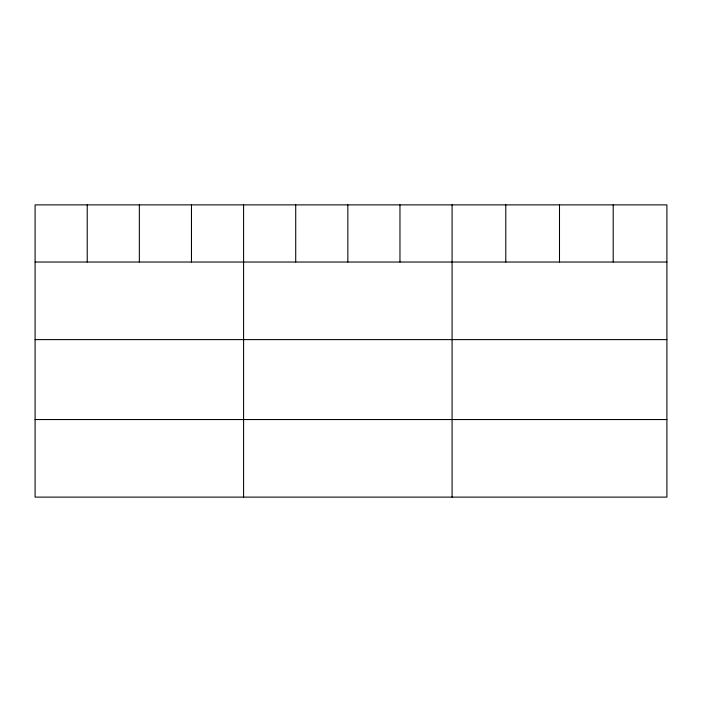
<?xml version="1.0" encoding="UTF-8"?>
<svg xmlns="http://www.w3.org/2000/svg" width="702" height="702" viewBox="0 0 702 702"><rect width="100%" height="100%" fill="white"/><g stroke="black" fill="none" stroke-linecap="round" stroke-linejoin="round"><path stroke-width="1.05" d="M666.9 262.03L666.9 497.121L35.1 497.121L35.1 204.879L666.9 204.879L666.9 262.03L35.1 262.03M35.1 339.61L666.9 339.61M35.1 419.542L666.9 419.542M613.197 204.879L613.197 262.03M559.494 204.879L559.494 262.03M505.791 204.879L505.791 262.03M452.088 204.879L452.088 497.121M399.964 204.879L399.964 262.03M347.841 204.879L347.841 262.03M295.717 204.879L295.717 262.03M243.594 204.879L243.594 497.121M191.47 204.879L191.47 262.03M139.347 204.879L139.347 262.03M87.224 204.879L87.224 262.03"/></g></svg>
